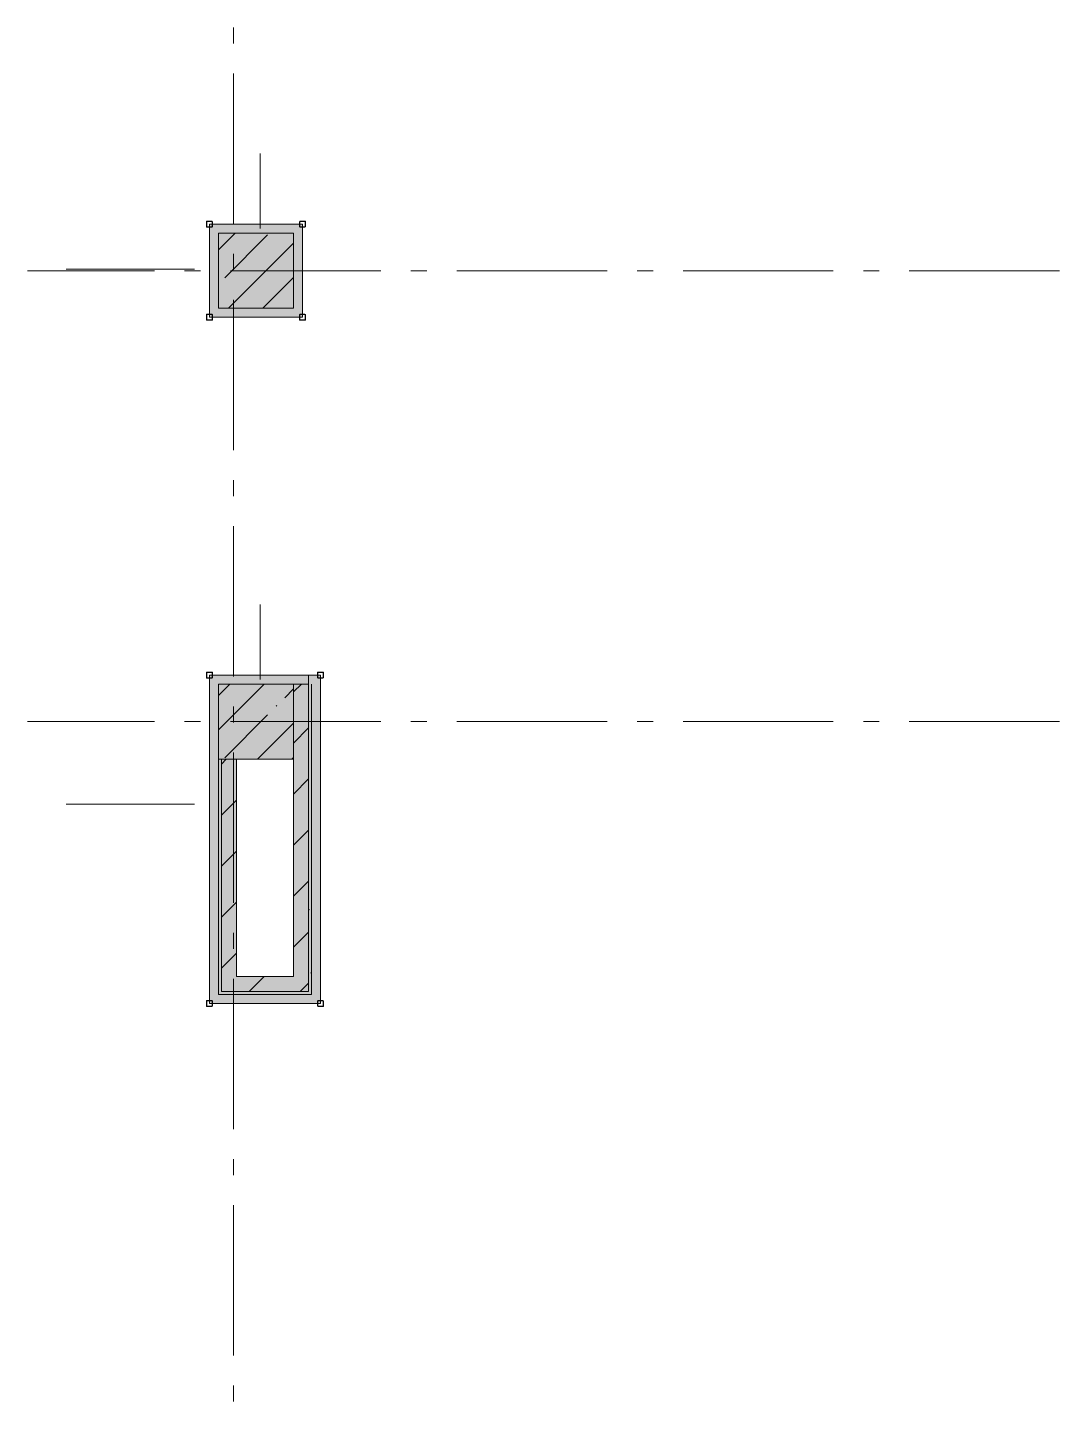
# Model space of a CAD drawing. Header units: millimetres. Extents: x -537608 to 253996, y -217170 to 186033.
# Drawn here: x -273797 to -266928, y -189273 to -180132 of the extents above; entities that cross this region are included whole.
import ezdxf

# ---------------------------------------------------------------- set-up
doc = ezdxf.new("R2010")
doc.units = ezdxf.units.MM
doc.layers.add('PDF _Геометрия', color=7, linetype='Continuous')
doc.layers.add('PDF _Сплошная заливка', color=7, linetype='Continuous', true_color=0xffffff)

msp = doc.modelspace()

# ---------------------------------------------------------------- hatches: boundary and pattern name
at = {"layer": 'PDF _Сплошная заливка', "true_color": 0x9c76cf, "transparency": 33554559}
for points in [[(-272026.1687, -182059.6465), (-271966.1679, -182059.6465), (-271966.1679, -181999.6458), (-272526.1687, -181999.6458), (-272526.1687, -182059.6465)], [(-272586.1672, -186624.9009), (-272526.1687, -186624.9009), (-272526.1687, -184439.6475), (-272586.1672, -184439.6475), (-272586.1672, -185363.6656)], [(-272026.1687, -184499.6461), (-271926.1682, -184499.6461), (-271926.1682, -184439.6475), (-272526.1687, -184439.6475), (-272526.1687, -184499.6461)], [(-271906.1673, -186564.9002), (-271846.1665, -186564.9002), (-271846.1665, -184439.6475), (-271906.1673, -184439.6475), (-271906.1673, -185363.6656)]]:
    msp.add_hatch(color=193, dxfattribs=at).paths.add_polyline_path(points)
at = {"layer": 'PDF _Сплошная заливка', "transparency": 33554559}
for points in [[(-272026.1687, -186444.901), (-271926.1682, -186444.901), (-271926.1682, -184499.6461), (-272026.1687, -184499.6461), (-272026.1687, -185363.6656)], [(-272526.1687, -186544.9014), (-272506.1677, -186544.9014), (-272506.3702, -184999.6483), (-272526.1687, -184999.6483), (-272526.1687, -186444.901)], [(-272506.1677, -186444.901), (-272406.1673, -186444.901), (-272406.1673, -184999.6483), (-272506.1677, -184999.6483), (-272506.1677, -185363.6656)]]:
    msp.add_hatch(color=256, dxfattribs=at).paths.add_polyline_path(points)

# ---------------------------------------------------------------- linework, layer by layer
at = {"layer": 'PDF _Геометрия', "color": 253, "lineweight": 9, "true_color": 0xaaaaaa}
for p, q in [((-272426.1683, -180237.5686), (-272426.1683, -180131.7358)), ((-272426.1683, -181437.5696), (-272426.1683, -180437.5694)), ((-272426.1683, -181743.4033), (-272426.1683, -181637.5683)), ((-272950.9919, -181749.6469), (-273797.1096, -181749.6469)), ((-272645.1582, -181749.6469), (-272750.991, -181749.6469)), ((-271445.1572, -181749.6469), (-272445.1573, -181749.6469)), ((-271139.3235, -181749.6469), (-271245.1563, -181749.6469)), ((-269939.3225, -181749.6469), (-270939.3248, -181749.6469)), ((-269633.491, -181749.6469), (-269739.3238, -181749.6469)), ((-268433.49, -181749.6469), (-269433.4901, -181749.6469)), ((-268127.6563, -181749.6469), (-268233.4891, -181749.6469)), ((-266927.6558, -181749.6469), (-267927.6554, -181749.6469)), ((-272426.1683, -182943.4021), (-272426.1683, -181943.402)), ((-272426.1683, -183249.2358), (-272426.1683, -183143.403)), ((-272426.1683, -184449.2368), (-272426.1683, -183449.2367)), ((-272426.1683, -184755.0705), (-272426.1683, -184649.2377)), ((-272950.9919, -184749.6472), (-273797.1096, -184749.6472)), ((-272645.1582, -184749.6472), (-272750.991, -184749.6472)), ((-271445.1572, -184749.6472), (-272445.1573, -184749.6472)), ((-271139.3235, -184749.6472), (-271245.1563, -184749.6472)), ((-269939.3225, -184749.6472), (-270939.3248, -184749.6472)), ((-269633.491, -184749.6472), (-269739.3238, -184749.6472)), ((-268433.49, -184749.6472), (-269433.4901, -184749.6472)), ((-268127.6563, -184749.6472), (-268233.4891, -184749.6472)), ((-266927.6558, -184749.6472), (-267927.6554, -184749.6472)), ((-272426.1683, -185955.0715), (-272426.1683, -184955.0714)), ((-272426.1683, -186260.903), (-272426.1683, -186155.0702)), ((-272426.1683, -187460.9041), (-272426.1683, -186460.9039)), ((-272426.1683, -187766.7377), (-272426.1683, -187660.9049)), ((-272426.1683, -188966.7387), (-272426.1683, -187966.7386)), ((-272426.1683, -189272.5724), (-272426.1683, -189166.7374))]:
    msp.add_line(p, q, dxfattribs=at)
at = {"layer": 'PDF _Геометрия', "lineweight": 9}
for p, q in [((-272248.2783, -181469.6464), (-272248.2783, -180969.6464)), ((-272604.997, -181420.8175), (-272606.1682, -181423.6464)), ((-272606.1682, -181423.6464), (-272606.1682, -181455.6458)), ((-272602.168, -181419.6462), (-272604.997, -181420.8175)), ((-272604.1681, -181423.6464), (-272603.5825, -181422.2319)), ((-272604.1681, -181455.6458), (-272604.1681, -181423.6464)), ((-272603.5825, -181422.2319), (-272602.168, -181421.6463)), ((-272570.1686, -181419.6462), (-272602.168, -181419.6462)), ((-272602.168, -181421.6463), (-272570.1686, -181421.6463)), ((-272526.1687, -181439.645), (-272586.1672, -181439.645)), ((-272586.1672, -181439.645), (-272586.1672, -182059.6465)), ((-272567.3397, -181420.8175), (-272570.1686, -181419.6462)), ((-272570.1686, -181421.6463), (-272568.7541, -181422.2319)), ((-272568.7541, -181422.2319), (-272568.1685, -181423.6464)), ((-272568.1685, -181423.6464), (-272568.1685, -181455.6458)), ((-272566.1685, -181423.6464), (-272567.3397, -181420.8175)), ((-272566.1685, -181455.6458), (-272566.1685, -181423.6464)), ((-272026.1687, -181439.645), (-272526.1687, -181439.645)), ((-271966.1679, -181439.645), (-272026.1687, -181439.645)), ((-271984.9955, -181420.8175), (-271986.1667, -181423.6464)), ((-271986.1667, -181423.6464), (-271986.1667, -181455.6458)), ((-271982.1665, -181419.6462), (-271984.9955, -181420.8175)), ((-271984.1666, -181423.6464), (-271983.581, -181422.2319)), ((-271984.1666, -181455.6458), (-271984.1666, -181423.6464)), ((-271983.581, -181422.2319), (-271982.1665, -181421.6463)), ((-271950.1672, -181419.6462), (-271982.1665, -181419.6462)), ((-271982.1665, -181421.6463), (-271950.1672, -181421.6463)), ((-271966.1679, -181999.6458), (-271966.1679, -181439.645)), ((-271947.3382, -181420.8175), (-271950.1672, -181419.6462)), ((-271950.1672, -181421.6463), (-271948.7527, -181422.2319)), ((-271948.7527, -181422.2319), (-271948.1671, -181423.6464)), ((-271948.1671, -181423.6464), (-271948.1671, -181455.6458)), ((-271946.167, -181423.6464), (-271947.3382, -181420.8175)), ((-271946.167, -181455.6458), (-271946.167, -181423.6464)), ((-272606.1682, -181455.6458), (-272604.997, -181458.4748)), ((-272604.997, -181458.4748), (-272602.168, -181459.646)), ((-272603.5825, -181457.0603), (-272604.1681, -181455.6458)), ((-272602.168, -181457.6459), (-272603.5825, -181457.0603)), ((-272570.1686, -181457.6459), (-272602.168, -181457.6459)), ((-272602.168, -181459.646), (-272570.1686, -181459.646)), ((-272568.7541, -181457.0603), (-272570.1686, -181457.6459)), ((-272570.1686, -181459.646), (-272567.3397, -181458.4748)), ((-272568.1685, -181455.6458), (-272568.7541, -181457.0603)), ((-272567.3397, -181458.4748), (-272566.1685, -181455.6458)), ((-272526.1687, -181610.6628), (-272415.1494, -181499.6457)), ((-272026.1687, -181499.6457), (-272526.1687, -181499.6457)), ((-272526.1687, -181499.6457), (-272526.1687, -181999.6458)), ((-272483.8782, -181796.4736), (-272198.7559, -181511.3492)), ((-272026.1687, -181999.6458), (-272026.1687, -181499.6457)), ((-271986.1667, -181455.6458), (-271984.9955, -181458.4748)), ((-271984.9955, -181458.4748), (-271982.1665, -181459.646)), ((-271983.581, -181457.0603), (-271984.1666, -181455.6458)), ((-271982.1665, -181457.6459), (-271983.581, -181457.0603)), ((-271950.1672, -181457.6459), (-271982.1665, -181457.6459)), ((-271982.1665, -181459.646), (-271950.1672, -181459.646)), ((-271948.7527, -181457.0603), (-271950.1672, -181457.6459)), ((-271950.1672, -181459.646), (-271947.3382, -181458.4748)), ((-271948.1671, -181455.6458), (-271948.7527, -181457.0603)), ((-271947.3382, -181458.4748), (-271946.167, -181455.6458)), ((-272458.9535, -181999.6458), (-272026.1687, -181566.861)), ((-273538.8023, -181739.6463), (-272686.1677, -181739.6463)), ((-272230.8544, -181999.6458), (-272026.1687, -181794.9601)), ((-272604.997, -182040.8168), (-272606.1682, -182043.6457)), ((-272606.1682, -182043.6457), (-272606.1682, -182075.6451)), ((-272606.1682, -182075.6451), (-272604.997, -182078.4741)), ((-272602.168, -182039.6455), (-272604.997, -182040.8168)), ((-272604.997, -182078.4741), (-272602.168, -182079.6453)), ((-272604.1681, -182043.6457), (-272603.5825, -182042.2312)), ((-272604.1681, -182075.6451), (-272604.1681, -182043.6457)), ((-272603.5825, -182077.0596), (-272604.1681, -182075.6451)), ((-272603.5825, -182042.2312), (-272602.168, -182041.6456)), ((-272602.168, -182077.6452), (-272603.5825, -182077.0596)), ((-272570.1686, -182039.6455), (-272602.168, -182039.6455)), ((-272602.168, -182041.6456), (-272570.1686, -182041.6456)), ((-272570.1686, -182077.6452), (-272602.168, -182077.6452)), ((-272602.168, -182079.6453), (-272570.1686, -182079.6453)), ((-272586.1672, -182059.6465), (-272526.1687, -182059.6465)), ((-272567.3397, -182040.8168), (-272570.1686, -182039.6455)), ((-272570.1686, -182041.6456), (-272568.7541, -182042.2312)), ((-272568.7541, -182077.0596), (-272570.1686, -182077.6452)), ((-272570.1686, -182079.6453), (-272567.3397, -182078.4741)), ((-272568.7541, -182042.2312), (-272568.1685, -182043.6457)), ((-272568.1685, -182075.6451), (-272568.7541, -182077.0596)), ((-272568.1685, -182043.6457), (-272568.1685, -182075.6451)), ((-272566.1685, -182043.6457), (-272567.3397, -182040.8168)), ((-272567.3397, -182078.4741), (-272566.1685, -182075.6451)), ((-272566.1685, -182075.6451), (-272566.1685, -182043.6457)), ((-272526.1687, -181999.6458), (-272026.1687, -181999.6458)), ((-272526.1687, -182059.6465), (-271966.1679, -182059.6465)), ((-271984.9955, -182040.8168), (-271986.1667, -182043.6457)), ((-271986.1667, -182043.6457), (-271986.1667, -182075.6451)), ((-271986.1667, -182075.6451), (-271984.9955, -182078.4741)), ((-271982.1665, -182039.6455), (-271984.9955, -182040.8168)), ((-271984.9955, -182078.4741), (-271982.1665, -182079.6453)), ((-271984.1666, -182043.6457), (-271983.581, -182042.2312)), ((-271984.1666, -182075.6451), (-271984.1666, -182043.6457)), ((-271983.581, -182077.0596), (-271984.1666, -182075.6451)), ((-271983.581, -182042.2312), (-271982.1665, -182041.6456)), ((-271982.1665, -182077.6452), (-271983.581, -182077.0596)), ((-271950.1672, -182039.6455), (-271982.1665, -182039.6455)), ((-271982.1665, -182041.6456), (-271950.1672, -182041.6456)), ((-271950.1672, -182077.6452), (-271982.1665, -182077.6452)), ((-271982.1665, -182079.6453), (-271950.1672, -182079.6453)), ((-271966.1679, -182059.6465), (-271966.1679, -181999.6458)), ((-271947.3382, -182040.8168), (-271950.1672, -182039.6455)), ((-271950.1672, -182041.6456), (-271948.7527, -182042.2312)), ((-271948.7527, -182077.0596), (-271950.1672, -182077.6452)), ((-271950.1672, -182079.6453), (-271947.3382, -182078.4741)), ((-271948.7527, -182042.2312), (-271948.1671, -182043.6457)), ((-271948.1671, -182075.6451), (-271948.7527, -182077.0596)), ((-271948.1671, -182043.6457), (-271948.1671, -182075.6451)), ((-271946.167, -182043.6457), (-271947.3382, -182040.8168)), ((-271947.3382, -182078.4741), (-271946.167, -182075.6451)), ((-271946.167, -182075.6451), (-271946.167, -182043.6457)), ((-272248.2783, -184469.6468), (-272248.2783, -183969.6468)), ((-272604.997, -184420.8178), (-272606.1682, -184423.6468)), ((-272606.1682, -184423.6468), (-272606.1682, -184455.6462)), ((-272606.1682, -184455.6462), (-272604.997, -184458.4752)), ((-272602.168, -184419.6466), (-272604.997, -184420.8178)), ((-272604.997, -184458.4752), (-272602.168, -184459.6463)), ((-272604.1681, -184423.6468), (-272603.5825, -184422.2323)), ((-272604.1681, -184455.6462), (-272604.1681, -184423.6468)), ((-272603.5825, -184457.0607), (-272604.1681, -184455.6462)), ((-272603.5825, -184422.2323), (-272602.168, -184421.6467)), ((-272602.168, -184457.6462), (-272603.5825, -184457.0607)), ((-272570.1686, -184419.6466), (-272602.168, -184419.6466)), ((-272602.168, -184421.6467), (-272570.1686, -184421.6467)), ((-272570.1686, -184457.6462), (-272602.168, -184457.6462)), ((-272602.168, -184459.6463), (-272570.1686, -184459.6463)), ((-272526.1687, -184439.6475), (-272586.1672, -184439.6475)), ((-272586.1672, -184439.6475), (-272586.1672, -186624.9009)), ((-272567.3397, -184420.8178), (-272570.1686, -184419.6466)), ((-272570.1686, -184421.6467), (-272568.7541, -184422.2323)), ((-272568.7541, -184457.0607), (-272570.1686, -184457.6462)), ((-272570.1686, -184459.6463), (-272567.3397, -184458.4752)), ((-272568.7541, -184422.2323), (-272568.1685, -184423.6468)), ((-272568.1685, -184455.6462), (-272568.7541, -184457.0607)), ((-272568.1685, -184423.6468), (-272568.1685, -184455.6462)), ((-272566.1685, -184423.6468), (-272567.3397, -184420.8178)), ((-272567.3397, -184458.4752), (-272566.1685, -184455.6462)), ((-272566.1685, -184455.6462), (-272566.1685, -184423.6468)), ((-271926.1682, -184439.6475), (-272526.1687, -184439.6475)), ((-271906.1673, -184439.6475), (-271926.1682, -184439.6475)), ((-271926.1682, -184439.6475), (-271926.1682, -184499.6461)), ((-271846.1665, -184439.6475), (-271906.1673, -184439.6475)), ((-271864.9963, -184420.8178), (-271866.1675, -184423.6468)), ((-271866.1675, -184423.6468), (-271866.1675, -184455.6462)), ((-271866.1675, -184455.6462), (-271864.9963, -184458.4752)), ((-271862.1673, -184419.6466), (-271864.9963, -184420.8178)), ((-271864.9963, -184458.4752), (-271862.1673, -184459.6463)), ((-271864.1674, -184423.6468), (-271863.5818, -184422.2323)), ((-271864.1674, -184455.6462), (-271864.1674, -184423.6468)), ((-271863.5818, -184457.0607), (-271864.1674, -184455.6462)), ((-271863.5818, -184422.2323), (-271862.1673, -184421.6467)), ((-271862.1673, -184457.6462), (-271863.5818, -184457.0607)), ((-271830.1679, -184419.6466), (-271862.1673, -184419.6466)), ((-271862.1673, -184421.6467), (-271830.1679, -184421.6467)), ((-271830.1679, -184457.6462), (-271862.1673, -184457.6462)), ((-271862.1673, -184459.6463), (-271830.1679, -184459.6463)), ((-271846.1665, -186564.9002), (-271846.1665, -184439.6475)), ((-271827.339, -184420.8178), (-271830.1679, -184419.6466)), ((-271830.1679, -184421.6467), (-271828.7534, -184422.2323)), ((-271828.7534, -184457.0607), (-271830.1679, -184457.6462)), ((-271830.1679, -184459.6463), (-271827.339, -184458.4752)), ((-271828.7534, -184422.2323), (-271828.1679, -184423.6468)), ((-271828.1679, -184455.6462), (-271828.7534, -184457.0607)), ((-271828.1679, -184423.6468), (-271828.1679, -184455.6462)), ((-271826.1678, -184423.6468), (-271827.339, -184420.8178)), ((-271827.339, -184458.4752), (-271826.1678, -184455.6462)), ((-271826.1678, -184455.6462), (-271826.1678, -184423.6468)), ((-272526.1687, -184804.0438), (-272221.771, -184499.6461)), ((-272526.1687, -184575.9447), (-272449.8701, -184499.6461)), ((-272026.1687, -184499.6461), (-272526.1687, -184499.6461)), ((-272526.1687, -184499.6461), (-272526.1687, -184999.6483)), ((-272084.7053, -184590.6817), (-272026.1687, -184532.1428)), ((-272026.1687, -184552.3504), (-271973.4643, -184499.6461)), ((-272026.1687, -184999.6483), (-272026.1687, -184499.6461)), ((-271926.1682, -184499.6461), (-272026.1687, -184499.6461)), ((-271926.1682, -186444.901), (-271926.1682, -184499.6461)), ((-271906.1673, -186444.901), (-271906.1673, -184499.6461)), ((-271906.1673, -184499.6461), (-271906.1673, -186564.9002)), ((-272141.7306, -184647.7048), (-272136.9898, -184642.964)), ((-272483.8782, -184989.8545), (-272198.7559, -184704.7301)), ((-272265.5751, -184999.6483), (-272026.1687, -184760.2397)), ((-272026.1687, -184891.7637), (-271926.1682, -184791.7633)), ((-272526.1687, -184999.6483), (-272026.1687, -184999.6483)), ((-272526.1687, -186564.9002), (-272526.1687, -184999.6483)), ((-272526.1687, -184999.6483), (-272526.1687, -186444.901)), ((-272506.1677, -185032.3517), (-272473.4644, -184999.6483)), ((-272506.1677, -184999.6483), (-272506.1677, -186444.901)), ((-272406.1673, -186444.901), (-272406.1673, -184999.6483)), ((-272037.476, -184999.6483), (-272026.1687, -184988.3388)), ((-272026.1687, -184999.6483), (-272026.1687, -186444.901)), ((-272026.1687, -185231.1749), (-271926.1682, -185131.1745)), ((-272506.1677, -185371.7628), (-272406.1673, -185271.7624)), ((-273538.8023, -185299.6475), (-272686.1677, -185299.6475)), ((-272026.1687, -185570.5839), (-271926.1682, -185470.5856)), ((-272506.1677, -185711.174), (-272406.1673, -185611.1736)), ((-272026.1687, -185909.9972), (-271926.1682, -185809.9968)), ((-272506.1677, -186050.5852), (-272406.1673, -185950.5847)), ((-272026.1687, -186249.4084), (-271926.1682, -186149.4079)), ((-272506.1677, -186389.9963), (-272406.1673, -186289.9959)), ((-272526.1687, -186444.901), (-272526.1687, -186544.9014)), ((-272506.1677, -186444.901), (-272506.1677, -186544.9014)), ((-272026.1687, -186444.901), (-272406.1673, -186444.901)), ((-272321.6617, -186544.9014), (-272221.6613, -186444.901)), ((-271926.1682, -186544.9014), (-271926.1682, -186444.901)), ((-271906.1673, -186544.9014), (-271906.1673, -186444.901)), ((-272526.1687, -186544.9014), (-272526.1687, -186564.9002)), ((-272506.1677, -186544.9014), (-271926.1682, -186544.9014)), ((-271982.2506, -186544.9014), (-271926.1682, -186488.8191)), ((-271906.1673, -186564.9002), (-271906.1673, -186544.9014)), ((-272604.997, -186606.0733), (-272606.1682, -186608.9002)), ((-272606.1682, -186608.9002), (-272606.1682, -186640.9017)), ((-272606.1682, -186640.9017), (-272604.997, -186643.7285)), ((-272602.168, -186604.9), (-272604.997, -186606.0733)), ((-272604.997, -186643.7285), (-272602.168, -186644.9019)), ((-272604.1681, -186608.9002), (-272603.5825, -186607.4878)), ((-272604.1681, -186640.9017), (-272604.1681, -186608.9002)), ((-272603.5825, -186642.3162), (-272604.1681, -186640.9017)), ((-272603.5825, -186607.4878), (-272602.168, -186606.9001)), ((-272602.168, -186642.9018), (-272603.5825, -186642.3162)), ((-272570.1686, -186604.9), (-272602.168, -186604.9)), ((-272602.168, -186606.9001), (-272570.1686, -186606.9001)), ((-272570.1686, -186642.9018), (-272602.168, -186642.9018)), ((-272602.168, -186644.9019), (-272570.1686, -186644.9019)), ((-272586.1672, -186624.9009), (-272526.1687, -186624.9009)), ((-272567.3397, -186606.0733), (-272570.1686, -186604.9)), ((-272570.1686, -186606.9001), (-272568.7541, -186607.4878)), ((-272568.7541, -186642.3162), (-272570.1686, -186642.9018)), ((-272570.1686, -186644.9019), (-272567.3397, -186643.7285)), ((-272568.7541, -186607.4878), (-272568.1685, -186608.9002)), ((-272568.1685, -186640.9017), (-272568.7541, -186642.3162)), ((-272568.1685, -186608.9002), (-272568.1685, -186640.9017)), ((-272566.1685, -186608.9002), (-272567.3397, -186606.0733)), ((-272567.3397, -186643.7285), (-272566.1685, -186640.9017)), ((-272566.1685, -186640.9017), (-272566.1685, -186608.9002)), ((-272526.1687, -186564.9002), (-271906.1673, -186564.9002)), ((-271906.1673, -186564.9002), (-272526.1687, -186564.9002)), ((-272526.1687, -186624.9009), (-271846.1665, -186624.9009)), ((-271864.9963, -186606.0733), (-271866.1675, -186608.9002)), ((-271866.1675, -186608.9002), (-271866.1675, -186640.9017)), ((-271866.1675, -186640.9017), (-271864.9963, -186643.7285)), ((-271862.1673, -186604.9), (-271864.9963, -186606.0733)), ((-271864.9963, -186643.7285), (-271862.1673, -186644.9019)), ((-271864.1674, -186608.9002), (-271863.5818, -186607.4878)), ((-271864.1674, -186640.9017), (-271864.1674, -186608.9002)), ((-271863.5818, -186642.3162), (-271864.1674, -186640.9017)), ((-271863.5818, -186607.4878), (-271862.1673, -186606.9001)), ((-271862.1673, -186642.9018), (-271863.5818, -186642.3162)), ((-271830.1679, -186604.9), (-271862.1673, -186604.9)), ((-271862.1673, -186606.9001), (-271830.1679, -186606.9001)), ((-271830.1679, -186642.9018), (-271862.1673, -186642.9018)), ((-271862.1673, -186644.9019), (-271830.1679, -186644.9019)), ((-271846.1665, -186624.9009), (-271846.1665, -186564.9002)), ((-271827.339, -186606.0733), (-271830.1679, -186604.9)), ((-271830.1679, -186606.9001), (-271828.7534, -186607.4878)), ((-271828.7534, -186642.3162), (-271830.1679, -186642.9018)), ((-271830.1679, -186644.9019), (-271827.339, -186643.7285)), ((-271828.7534, -186607.4878), (-271828.1679, -186608.9002)), ((-271828.1679, -186640.9017), (-271828.7534, -186642.3162)), ((-271828.1679, -186608.9002), (-271828.1679, -186640.9017)), ((-271826.1678, -186608.9002), (-271827.339, -186606.0733)), ((-271827.339, -186643.7285), (-271826.1678, -186640.9017)), ((-271826.1678, -186640.9017), (-271826.1678, -186608.9002))]:
    msp.add_line(p, q, dxfattribs=at)
at = {"layer": 'PDF _Геометрия', "color": 8, "lineweight": 9, "true_color": 0x787878}
for p, q in [((-272507.3669, -185087.0884), (-272506.1677, -185087.0884)), ((-272507.3669, -185391.8887), (-272506.1677, -185391.8887)), ((-272507.3669, -185798.289), (-272506.1677, -185798.289)), ((-271921.8171, -185997.3361), (-271925.1692, -186003.1448)), ((-272507.3669, -186204.6894), (-272506.1677, -186204.6894)), ((-271906.5828, -186424.8161), (-271909.935, -186419.0095)), ((-272507.3669, -186509.4896), (-272506.1677, -186509.4896))]:
    msp.add_line(p, q, dxfattribs=at)
at = {"layer": 'PDF _Сплошная заливка', "color": 193, "lineweight": 35, "true_color": 0x9c76cf, "transparency": 33554559}
for points in [[(-272526.1687, -182059.6465), (-272526.1687, -181439.645), (-272586.1672, -182059.6465), (-272586.1672, -181439.645)], [(-272026.1687, -181499.6457), (-272026.1687, -181439.645), (-272526.1687, -181499.6457), (-272526.1687, -181439.645)], [(-271966.1679, -181999.6458), (-271966.1679, -181439.645), (-272026.1687, -181999.6458), (-272026.1687, -181439.645)], [(-272526.1687, -186624.9009), (-271846.1665, -186624.9009), (-272526.1687, -186564.9002), (-271846.1665, -186564.9002)]]:
    msp.add_solid(points, dxfattribs=at)
at = {"layer": 'PDF _Сплошная заливка', "lineweight": 35, "transparency": 33554559}
for points in [[(-272026.1687, -181999.6458), (-272026.1687, -181499.6457), (-272526.1687, -181999.6458), (-272526.1687, -181499.6457)], [(-271906.1673, -186544.9014), (-271906.1673, -184439.6475), (-271926.1682, -186544.9014), (-271926.1682, -184439.6475)], [(-272026.1687, -184999.6483), (-272026.1687, -184499.6461), (-272526.1687, -184999.6483), (-272526.1687, -184499.6461)], [(-271926.1682, -186544.9014), (-271926.1682, -186444.901), (-272506.1677, -186544.9014), (-272506.1677, -186444.901)], [(-272526.1687, -186564.9002), (-271906.1673, -186564.9002), (-272526.1687, -186544.9014), (-271906.1673, -186544.9014)]]:
    msp.add_solid(points, dxfattribs=at)

doc.saveas('drawing.dxf')
